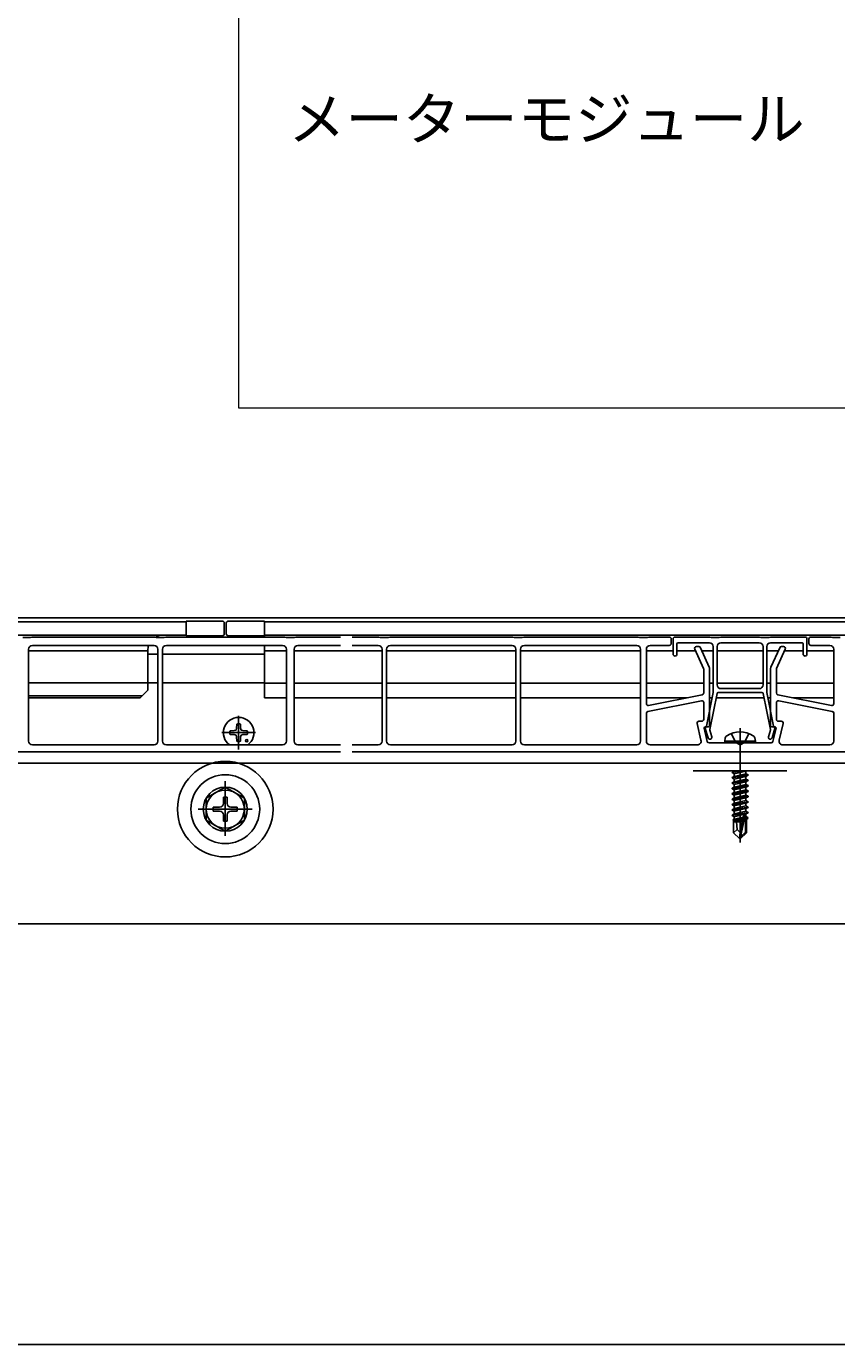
# Model space of a CAD drawing. Units: millimetres, scale not verified. Extents: x -875 to 875, y -1304 to 1298.
# Drawn here: x -335.5 to -123.7, y -886 to -541.3 of the extents above; entities that cross this region are included whole.
import ezdxf
from ezdxf.enums import TextEntityAlignment as Align

# ---------------------------------------------------------------- set-up
doc = ezdxf.new("R2010")
doc.units = ezdxf.units.MM
doc.header["$LTSCALE"] = 8
doc.layers.add('0-1_TABLE1', color=7, linetype='Continuous', lineweight=18)
doc.layers.add('0-4_YKK_12', color=2, linetype='Continuous')
doc.layers.add('0-5_YKK_13', color=4, linetype='Continuous')
doc.styles.add('ＭＳ ゴシック', font='')
doc.styles.get('ＭＳ ゴシック').set_extended_font_data('MS Gothic')

msp = doc.modelspace()

# ---------------------------------------------------------------- linework, layer by layer
at = {"layer": '0-1_TABLE1'}
for p, q in [((-280, -311.1), (-280, -641.1)), ((-280, -641.1), (210, -641.1))]:
    msp.add_line(p, q, dxfattribs=at)
at = {"layer": '0-4_YKK_12'}
for p, q in [((-293.75, -696.992), (-570.5, -696.992)), ((-293.75, -696.992), (-570.5, -696.992)), ((-293.75, -696.992), (-293.75, -700.492)), ((-293.75, -696.992), (-293.75, -698.192)), ((-273.25, -696.992), (-11.25, -696.992)), ((-273.25, -696.992), (-273.25, -700.992)), ((-299.75, -700.492), (-564.5, -700.492)), ((-299.75, -700.492), (-293.75, -700.492)), ((-273.25, -700.492), (-11.25, -700.492)), ((-303.75, -704.592), (-334.9, -704.592)), ((-303.75, -704.592), (-307.7, -704.592)), ((-303.75, -704.492), (-303.75, -714.863)), ((-301.1, -705.492), (-303.75, -705.492)), ((-273.25, -705.492), (-299.9, -705.492)), ((-273.25, -703.192), (-273.25, -716.863)), ((-273.25, -704.592), (-267.5, -704.592)), ((-265.5, -704.592), (-242.5, -704.592)), ((-241.3, -704.592), (-207.5, -704.592)), ((-206.3, -704.592), (-174.9, -704.592)), ((-173.4, -704.592), (-166.4, -704.592)), ((-165.4, -704.592), (-160.548, -704.592)), ((-158.9, -704.592), (-155.9, -704.592)), ((-154.9, -704.592), (-142.9, -704.592)), ((-141.9, -704.592), (-138.899, -704.592)), ((-137.252, -704.592), (-132.4, -704.592)), ((-131.4, -704.592), (-124.4, -704.592)), ((-303.75, -712.943), (-334.9, -712.943)), ((-303.75, -712.943), (-307.7, -712.943)), ((-301.1, -712.992), (-303.75, -712.992)), ((-273.25, -712.992), (-299.9, -712.992)), ((-273.25, -713.064), (-267.5, -713.064)), ((-265.5, -713.064), (-242.5, -713.064)), ((-241.3, -713.064), (-207.5, -713.064)), ((-206.3, -713.064), (-174.9, -713.064)), ((-173.4, -713.064), (-158.4, -713.064)), ((-156.9, -713.064), (-155.9, -713.064)), ((-154.9, -713.064), (-142.9, -713.064)), ((-141.9, -713.064), (-140.9, -713.064)), ((-139.4, -713.064), (-124.4, -713.064)), ((-305.25, -716.363), (-334.9, -716.363)), ((-334.9, -716.863), (-305.75, -716.863)), ((-305.25, -716.363), (-307.7, -716.363)), ((-307.7, -716.863), (-305.75, -716.863)), ((-303.75, -714.863), (-305.75, -716.863)), ((-273.25, -716.863), (-267.5, -716.863)), ((-265.5, -716.863), (-242.5, -716.863)), ((-241.3, -716.863), (-207.5, -716.863)), ((-206.3, -716.863), (-174.9, -716.863)), ((-173.4, -716.863), (-162.757, -716.863)), ((-156.9, -716.863), (-156.174, -716.863)), ((-155.154, -716.863), (-142.646, -716.863)), ((-141.626, -716.863), (-140.9, -716.863)), ((-135.043, -716.863), (-124.4, -716.863)), ((-501, -733.992), (-46, -733.992)), ((-161.15, -735.992), (-136.651, -735.992))]:
    msp.add_line(p, q, dxfattribs=at)
for points in [[(470.718, -695.992), (-577, -695.992), (-577, -696.842)], [(-501, -730.992), (-501, -775.992), (-46, -775.992)], [(-577, -885.992), (509, -885.992), (509, -835.992)]]:
    msp.add_lwpolyline(points, dxfattribs=at)
msp.add_circle((-283.5, -745.992), 9, dxfattribs=at)
for start, end in [(90, 118.95502), (161.03443, 180)]:
    msp.add_arc((-299.75, -704.492), 4, start, end, dxfattribs=at)
at = {"layer": '0-5_YKK_13'}
for p, q in [((-284.25, -696.842), (-293.75, -696.842)), ((-293.75, -700.642), (-293.75, -696.842)), ((-283.75, -700.142), (-283.75, -697.342)), ((-283.25, -700.142), (-283.25, -697.342)), ((-282.75, -696.842), (-273.25, -696.842)), ((-273.25, -700.642), (-273.25, -696.842)), ((-334.573, -701.142), (-336.427, -701.142)), ((-334.07, -701.013), (-334.43, -701.121)), ((-302.073, -700.992), (-333.927, -700.992)), ((-301.57, -701.121), (-301.93, -701.013)), ((-299.573, -701.142), (-301.427, -701.142)), ((-299.07, -701.013), (-299.43, -701.121)), ((-268.073, -700.992), (-298.927, -700.992)), ((-293.75, -700.642), (-284.75, -700.642)), ((-284.75, -700.642), (-284.25, -700.642)), ((-282.25, -700.642), (-282.75, -700.642)), ((-273.25, -700.642), (-282.25, -700.642)), ((-267.57, -701.121), (-267.93, -701.013)), ((-265.573, -701.142), (-267.427, -701.142)), ((-265.07, -701.013), (-265.43, -701.121)), ((-253.35, -700.992), (-264.927, -700.992)), ((-243.473, -700.992), (-250.35, -700.992)), ((-242.97, -701.121), (-243.33, -701.013)), ((-240.973, -701.142), (-242.827, -701.142)), ((-240.47, -701.013), (-240.83, -701.121)), ((-208.473, -700.992), (-240.327, -700.992)), ((-207.97, -701.121), (-208.33, -701.013)), ((-205.973, -701.142), (-207.827, -701.142)), ((-205.47, -701.013), (-205.83, -701.121)), ((-175.723, -700.992), (-205.327, -700.992)), ((-175.22, -701.121), (-175.58, -701.013)), ((-173.223, -701.142), (-175.077, -701.142)), ((-172.72, -701.013), (-173.08, -701.121)), ((-167.4, -700.992), (-172.577, -700.992)), ((-166.9, -702.692), (-166.9, -701.492)), ((-166.4, -705.492), (-166.4, -701.492)), ((-165.9, -700.992), (-156.973, -700.992)), ((-165.4, -702.792), (-165.4, -705.492)), ((-156.9, -702.492), (-165.1, -702.492)), ((-156.83, -701.013), (-156.47, -701.121)), ((-156.327, -701.142), (-154.473, -701.142)), ((-154.33, -701.121), (-153.97, -701.013)), ((-153.827, -700.992), (-143.973, -700.992)), ((-143.83, -701.013), (-143.47, -701.121)), ((-143.327, -701.142), (-141.473, -701.142)), ((-141.33, -701.121), (-140.97, -701.013)), ((-132.7, -702.492), (-140.9, -702.492)), ((-140.827, -700.992), (-131.9, -700.992)), ((-132.4, -705.492), (-132.4, -702.792)), ((-131.4, -701.492), (-131.4, -705.492)), ((-130.9, -701.492), (-130.9, -702.692)), ((-125.223, -700.992), (-130.4, -700.992)), ((-124.72, -701.121), (-125.08, -701.013)), ((-122.723, -701.142), (-124.577, -701.142)), ((-334.9, -704.192), (-334.9, -728.192)), ((-302.1, -703.192), (-333.9, -703.192)), ((-301.1, -728.192), (-301.1, -704.192)), ((-299.9, -704.192), (-299.9, -728.192)), ((-268.5, -703.192), (-298.9, -703.192)), ((-267.5, -728.192), (-267.5, -704.192)), ((-265.5, -728.192), (-265.5, -704.192)), ((-264.5, -703.192), (-253.35, -703.192)), ((-243.5, -703.192), (-250.35, -703.192)), ((-242.5, -728.192), (-242.5, -704.192)), ((-241.3, -704.192), (-241.3, -728.192)), ((-208.5, -703.192), (-240.3, -703.192)), ((-207.5, -728.192), (-207.5, -704.192)), ((-206.3, -704.192), (-206.3, -728.192)), ((-175.9, -703.192), (-205.3, -703.192)), ((-174.9, -728.192), (-174.9, -704.192)), ((-173.4, -718.382), (-173.4, -704.192)), ((-172.4, -703.192), (-167.4, -703.192)), ((-160.726, -704.199), (-158.445, -709.218)), ((-159.722, -703.492), (-160.271, -703.492)), ((-156.945, -708.893), (-159.267, -703.785)), ((-155.9, -715.462), (-155.9, -703.492)), ((-154.9, -703.492), (-154.9, -713.492)), ((-142.9, -713.492), (-142.9, -703.492)), ((-141.9, -703.492), (-141.9, -715.462)), ((-138.533, -703.785), (-140.855, -708.904)), ((-139.355, -709.229), (-137.073, -704.198)), ((-137.529, -703.492), (-138.078, -703.492)), ((-130.4, -703.192), (-125.4, -703.192)), ((-124.4, -704.192), (-124.4, -718.382)), ((-158.4, -709.425), (-158.4, -715.582)), ((-156.9, -724.192), (-156.9, -709.1)), ((-140.9, -709.111), (-140.9, -724.192)), ((-139.4, -715.582), (-139.4, -709.435)), ((-158.802, -716.072), (-172.802, -718.872)), ((-157.663, -724.309), (-155.906, -715.521)), ((-154.928, -715.733), (-156.821, -725.194)), ((-143.166, -715.492), (-154.634, -715.492)), ((-153.9, -714.492), (-143.9, -714.492)), ((-140.979, -725.194), (-142.872, -715.733)), ((-141.894, -715.521), (-140.137, -724.309)), ((-124.998, -718.872), (-138.998, -716.072)), ((-158.998, -717.641), (-172.998, -720.441)), ((-158.4, -722.492), (-158.4, -718.131)), ((-139.4, -718.131), (-139.4, -722.492)), ((-124.802, -720.441), (-138.802, -717.641)), ((-280.5, -723.747), (-280.519, -724.855)), ((-280, -730.392), (-280, -721.592)), ((-279.5, -723.747), (-279.481, -724.855)), ((-173.4, -720.931), (-173.4, -728.192)), ((-159.116, -727.96), (-160.152, -723.608)), ((-159.666, -722.992), (-158.9, -722.992)), ((-138.9, -722.992), (-138.134, -722.992)), ((-137.648, -723.608), (-138.684, -727.96)), ((-124.4, -728.192), (-124.4, -720.931)), ((-284.4, -725.992), (-275.6, -725.992)), ((-282.245, -725.492), (-281.137, -725.473)), ((-282.245, -726.492), (-281.137, -726.511)), ((-281.137, -725.473), (-280.62, -725.372)), ((-281.137, -726.511), (-280.62, -726.612)), ((-280.519, -724.855), (-280.62, -725.372)), ((-280.519, -727.129), (-280.62, -726.612)), ((-280.5, -728.237), (-280.519, -727.129)), ((-279.5, -728.237), (-279.481, -727.129)), ((-279.481, -724.855), (-279.38, -725.372)), ((-279.481, -727.129), (-279.38, -726.612)), ((-278.863, -725.473), (-279.38, -725.372)), ((-278.863, -726.511), (-279.38, -726.612)), ((-277.755, -725.492), (-278.863, -725.473)), ((-277.755, -726.492), (-278.863, -726.511)), ((-157.491, -728.308), (-158.312, -724.861)), ((-158.02, -724.492), (-157.2, -724.492)), ((-157.28, -727.33), (-157.986, -724.881)), ((-156.815, -725.336), (-156.32, -727.053)), ((-148.9, -724.792), (-148.9, -754.692)), ((-141.48, -727.053), (-140.985, -725.336)), ((-140.6, -724.492), (-139.78, -724.492)), ((-139.814, -724.881), (-140.52, -727.33)), ((-139.488, -724.861), (-140.309, -728.308)), ((-333.9, -729.192), (-302.1, -729.192)), ((-298.9, -729.192), (-268.5, -729.192)), ((-253.35, -729.192), (-264.5, -729.192)), ((-250.35, -729.192), (-243.5, -729.192)), ((-240.3, -729.192), (-208.5, -729.192)), ((-205.3, -729.192), (-175.9, -729.192)), ((-172.4, -729.192), (-160.089, -729.192)), ((-149.42, -728.692), (-157.005, -728.692)), ((-152.9, -728.192), (-152.759, -727.389)), ((-144.9, -728.192), (-152.9, -728.192)), ((-152.9, -728.192), (-152.812, -728.692)), ((-144.988, -728.692), (-152.812, -728.692)), ((-140.795, -728.692), (-148.38, -728.692)), ((-144.9, -728.192), (-145.041, -727.389)), ((-144.9, -728.192), (-144.988, -728.692)), ((-137.711, -729.192), (-125.4, -729.192)), ((-519.5, -730.992), (-253.35, -730.992)), ((-250.35, -730.992), (3.6, -730.992)), ((-148.3, -735.992), (-151, -736.442)), ((-151, -736.342), (-148.9, -735.992)), ((-151, -736.342), (-150.45, -736.024)), ((-151, -736.342), (-151, -736.442)), ((-151, -736.442), (-150.45, -736.759)), ((-151, -737.742), (-146.8, -737.042)), ((-146.8, -737.142), (-151, -737.842)), ((-151, -737.742), (-150.45, -737.424)), ((-150.306, -735.992), (-150.45, -736.024)), ((-150.45, -735.992), (-150.45, -736.024)), ((-147.35, -736.724), (-150.45, -737.424)), ((-150.45, -736.759), (-150.45, -737.424)), ((-147.35, -736.059), (-147.35, -736.724)), ((-146.8, -737.042), (-147.35, -736.724)), ((-147.35, -737.459), (-147.35, -738.124)), ((-146.8, -737.042), (-146.8, -737.142)), ((-283.5, -740.242), (-288.5, -743.129)), ((-283.5, -752.945), (-283.5, -738.66)), ((-283.5, -740.242), (-278.5, -743.129)), ((-151, -737.742), (-151, -737.842)), ((-151, -737.842), (-150.45, -738.159)), ((-146.8, -738.442), (-151, -739.142)), ((-151, -739.242), (-146.8, -738.542)), ((-151, -739.142), (-150.45, -738.824)), ((-151, -739.142), (-151, -739.242)), ((-151, -739.242), (-150.45, -739.559)), ((-146.8, -739.842), (-151, -740.542)), ((-151, -740.642), (-146.8, -739.942)), ((-151, -740.542), (-150.45, -740.224)), ((-151, -740.542), (-151, -740.642)), ((-151, -740.642), (-150.45, -740.959)), ((-147.35, -738.124), (-150.45, -738.824)), ((-150.45, -738.159), (-150.45, -738.824)), ((-150.45, -739.559), (-147.35, -738.859)), ((-147.35, -739.524), (-150.45, -740.224)), ((-150.45, -739.559), (-150.45, -740.224)), ((-150.45, -740.959), (-147.35, -740.259)), ((-147.35, -740.924), (-150.45, -741.624)), ((-150.45, -740.959), (-150.45, -741.624)), ((-146.8, -738.442), (-147.35, -738.124)), ((-146.8, -738.542), (-147.35, -738.859)), ((-147.35, -738.859), (-147.35, -739.524)), ((-146.8, -739.842), (-147.35, -739.524)), ((-146.8, -739.942), (-147.35, -740.259)), ((-147.35, -740.259), (-147.35, -740.924)), ((-146.8, -741.242), (-147.35, -740.924)), ((-146.8, -738.442), (-146.8, -738.542)), ((-146.8, -739.842), (-146.8, -739.942)), ((-288.5, -743.129), (-288.5, -748.855)), ((-284, -742.842), (-284, -744.492)), ((-283, -742.842), (-284, -742.842)), ((-283, -742.842), (-283, -744.492)), ((-278.5, -748.855), (-278.5, -743.129)), ((-146.8, -741.242), (-151, -741.942)), ((-151, -742.042), (-146.8, -741.342)), ((-151, -741.942), (-150.45, -741.624)), ((-151, -741.942), (-151, -742.042)), ((-151, -742.042), (-150.45, -742.359)), ((-146.8, -742.642), (-151, -743.342)), ((-151, -743.442), (-146.8, -742.742)), ((-151, -743.342), (-150.45, -743.024)), ((-151, -743.342), (-151, -743.442)), ((-151, -743.442), (-150.45, -743.759)), ((-146.8, -744.042), (-151, -744.742)), ((-151, -744.842), (-146.8, -744.142)), ((-151, -744.742), (-150.45, -744.424)), ((-150.45, -742.359), (-147.35, -741.659)), ((-147.35, -742.324), (-150.45, -743.024)), ((-150.45, -742.359), (-150.45, -743.024)), ((-150.45, -743.759), (-147.35, -743.059)), ((-147.35, -743.724), (-150.45, -744.424)), ((-150.45, -743.759), (-150.45, -744.424)), ((-146.8, -741.342), (-147.35, -741.659)), ((-147.35, -741.659), (-147.35, -742.324)), ((-146.8, -742.642), (-147.35, -742.324)), ((-146.8, -742.742), (-147.35, -743.059)), ((-147.35, -743.059), (-147.35, -743.724)), ((-146.8, -744.042), (-147.35, -743.724)), ((-146.8, -744.142), (-147.35, -744.459)), ((-146.8, -741.242), (-146.8, -741.342)), ((-146.8, -742.642), (-146.8, -742.742)), ((-146.8, -744.042), (-146.8, -744.142)), ((-290.567, -745.992), (-276.506, -745.992)), ((-286.65, -745.492), (-285, -745.492)), ((-286.65, -745.492), (-286.65, -746.492)), ((-286.65, -746.492), (-285, -746.492)), ((-284, -747.492), (-284, -749.142)), ((-283, -747.492), (-283, -749.142)), ((-282, -745.492), (-280.35, -745.492)), ((-282, -746.492), (-280.35, -746.492)), ((-280.35, -746.492), (-280.35, -745.492)), ((-151, -744.742), (-151, -744.842)), ((-151, -744.842), (-150.45, -745.159)), ((-146.8, -745.442), (-151, -746.142)), ((-151, -746.242), (-146.8, -745.542)), ((-151, -746.142), (-150.45, -745.824)), ((-151, -746.142), (-151, -746.242)), ((-151, -746.242), (-150.45, -746.559)), ((-146.8, -746.842), (-151, -747.542)), ((-151, -747.642), (-146.8, -746.942)), ((-151, -747.542), (-150.45, -747.224)), ((-151, -747.542), (-151, -747.642)), ((-151, -747.642), (-150.45, -747.959)), ((-150.45, -745.159), (-147.35, -744.459)), ((-147.35, -745.124), (-150.45, -745.824)), ((-150.45, -745.159), (-150.45, -745.824)), ((-150.45, -746.559), (-147.35, -745.859)), ((-147.35, -746.524), (-150.45, -747.224)), ((-150.45, -746.559), (-150.45, -747.224)), ((-150.45, -747.959), (-147.35, -747.259)), ((-147.99, -747.685), (-148.9, -752.07)), ((-147.568, -747.569), (-148.75, -753.268)), ((-147.5, -747.74), (-147.5, -752.018)), ((-147.35, -744.459), (-147.35, -745.124)), ((-146.8, -745.442), (-147.35, -745.124)), ((-146.8, -745.542), (-147.35, -745.859)), ((-147.35, -745.859), (-147.35, -746.524)), ((-146.8, -746.842), (-147.35, -746.524)), ((-146.8, -746.942), (-147.35, -747.259)), ((-147.35, -747.259), (-147.35, -747.924)), ((-146.8, -745.442), (-146.8, -745.542)), ((-146.8, -746.842), (-146.8, -746.942)), ((-283.5, -751.742), (-288.5, -748.855)), ((-284, -749.142), (-283, -749.142)), ((-283.5, -751.742), (-278.5, -748.855)), ((-148.136, -748.388), (-150.8, -748.826)), ((-150.8, -748.826), (-150.45, -748.624)), ((-150.8, -748.826), (-150.6, -748.942)), ((-148.191, -748.65), (-150.6, -749.118)), ((-150.6, -748.942), (-150.6, -752.142)), ((-148.324, -749.292), (-150.6, -749.292)), ((-149.643, -751.339), (-150.6, -752.142)), ((-150.45, -747.959), (-150.45, -748.624)), ((-148.074, -748.088), (-150.45, -748.624)), ((-148.234, -748.859), (-150.151, -749.292)), ((-147.35, -747.924), (-147.5, -747.958)), ((-146.9, -748.184), (-147.5, -748.283)), ((-146.9, -748.4), (-147.5, -748.516)), ((-147.2, -749.292), (-147.5, -749.292)), ((-146.9, -748.184), (-147.35, -747.924)), ((-146.9, -748.4), (-147.2, -748.573)), ((-147.2, -748.573), (-147.2, -752.142)), ((-146.9, -748.184), (-146.9, -748.4)), ((-149.05, -753.692), (-150.6, -752.142)), ((-148.9, -752.07), (-149.05, -753.692)), ((-149.05, -753.692), (-148.75, -753.692)), ((-148.9, -752.07), (-148.9, -753.692)), ((-147.5, -752.018), (-148.75, -753.268)), ((-148.75, -753.692), (-147.2, -752.142)), ((-148.75, -753.268), (-148.75, -753.692)), ((-147.2, -752.142), (-147.5, -752.018))]:
    msp.add_line(p, q, dxfattribs=at)
for points in [[(-143.9, -702.492), (-148.9, -702.492), (-153.9, -702.492)], [(-151.2, -726.212), (-150.045, -728.529), (-148.9, -729.138)], [(-146.6, -726.212), (-147.755, -728.529), (-148.9, -729.138)], [(-147.233, -735.992), (-147.35, -736.059), (-150.45, -736.759)], [(-146.8, -737.142), (-147.35, -737.459), (-150.45, -738.159)], [(-148.9, -752.07), (-149.643, -751.339), (-149.8, -749.292)], [(-146.9, -748.4), (-147.35, -748.659), (-147.5, -748.693)]]:
    msp.add_lwpolyline(points, dxfattribs=at)
for centre, radius in [((-277.879, -728.113), 0.3), ((-283.5, -745.992), 12.5), ((-283.5, -745.992), 5.75), ((-283.5, -745.992), 5)]:
    msp.add_circle(centre, radius, dxfattribs=at)
for centre, radius, start, end in [((-284.25, -697.342), 0.5, 0, 90), ((-282.75, -697.342), 0.5, 90, 180), ((-334.573, -700.642), 0.5, 270, 286.69924), ((-333.927, -701.492), 0.5, 90, 106.69924), ((-302.073, -701.492), 0.5, 73.30076, 90), ((-301.427, -700.642), 0.5, 253.30076, 270), ((-299.573, -700.642), 0.5, 270, 286.69924), ((-298.927, -701.492), 0.5, 90, 106.69924), ((-284.25, -700.142), 0.5, 270, 0), ((-282.75, -700.142), 0.5, 180, 270), ((-268.073, -701.492), 0.5, 73.30076, 90), ((-267.427, -700.642), 0.5, 253.30076, 270), ((-265.573, -700.642), 0.5, 270, 286.69924), ((-264.927, -701.492), 0.5, 90, 106.69924), ((-243.473, -701.492), 0.5, 73.30076, 90), ((-242.827, -700.642), 0.5, 253.30076, 270), ((-240.973, -700.642), 0.5, 270, 286.69924), ((-240.327, -701.492), 0.5, 90, 106.69924), ((-208.473, -701.492), 0.5, 73.30076, 90), ((-207.827, -700.642), 0.5, 253.30076, 270), ((-205.973, -700.642), 0.5, 270, 286.69924), ((-205.327, -701.492), 0.5, 90, 106.69924), ((-175.723, -701.492), 0.5, 73.30076, 90), ((-175.077, -700.642), 0.5, 253.30076, 270), ((-173.223, -700.642), 0.5, 270, 286.69924), ((-172.577, -701.492), 0.5, 90, 106.69924), ((-167.4, -701.492), 0.5, 0, 90), ((-167.4, -702.692), 0.5, 270, 0), ((-165.9, -701.492), 0.5, 90, 180), ((-165.1, -702.792), 0.3, 90, 180), ((-156.973, -701.492), 0.5, 73.30076, 90), ((-156.9, -703.492), 1, 0, 90), ((-156.327, -700.642), 0.5, 253.30076, 270), ((-153.9, -703.492), 1, 90, 180), ((-154.473, -700.642), 0.5, 270, 286.69924), ((-153.827, -701.492), 0.5, 90, 106.69924), ((-143.973, -701.492), 0.5, 73.30076, 90), ((-143.9, -703.492), 1, 0, 90), ((-143.327, -700.642), 0.5, 253.30076, 270), ((-140.9, -703.492), 1, 90, 180), ((-141.473, -700.642), 0.5, 270, 286.69924), ((-140.827, -701.492), 0.5, 90, 106.69924), ((-132.7, -702.792), 0.3, 0, 90), ((-131.9, -701.492), 0.5, 0, 90), ((-130.4, -701.492), 0.5, 90, 180), ((-130.4, -702.692), 0.5, 180, 270), ((-125.223, -701.492), 0.5, 73.30076, 90), ((-124.577, -700.642), 0.5, 253.30076, 270), ((-333.9, -704.192), 1, 90, 180), ((-302.1, -704.192), 1, 0, 90), ((-298.9, -704.192), 1, 90, 180), ((-268.5, -704.192), 1, 0, 90), ((-264.5, -704.192), 1, 90, 180), ((-243.5, -704.192), 1, 0, 90), ((-240.3, -704.192), 1, 90, 180), ((-208.5, -704.192), 1, 0, 90), ((-205.3, -704.192), 1, 90, 180), ((-175.9, -704.192), 1, 360, 90), ((-172.4, -704.192), 1, 90, 180), ((-165.9, -705.492), 0.5, 180, 270), ((-165.9, -705.492), 0.5, 270, 0), ((-160.271, -703.992), 0.5, 90, 204.44395), ((-159.722, -703.992), 0.5, 24.44395, 90), ((-138.078, -703.992), 0.5, 90, 155.5983), ((-137.529, -703.992), 0.5, 335.5983, 90), ((-131.9, -705.492), 0.5, 180, 270), ((-131.9, -705.492), 0.5, 270, 0), ((-125.4, -704.192), 1, 0, 90), ((-158.9, -709.425), 0.5, 0, 24.44395), ((-157.4, -709.1), 0.5, 0, 24.44395), ((-140.4, -709.111), 0.5, 155.5983, 180), ((-138.9, -709.435), 0.5, 155.5983, 180), ((-158.9, -715.582), 0.5, 281.30993, 0), ((-156.2, -715.462), 0.3, 348.69007, 0), ((-154.634, -715.792), 0.3, 90, 168.69007), ((-153.9, -713.492), 1, 180, 270), ((-143.9, -713.492), 1, 270, 0), ((-143.166, -715.792), 0.3, 11.30993, 90), ((-141.6, -715.462), 0.3, 180, 191.30993), ((-138.9, -715.582), 0.5, 180, 258.69007), ((-172.9, -718.382), 0.5, 180, 281.30993), ((-158.9, -718.131), 0.5, 0, 101.30993), ((-138.9, -718.131), 0.5, 78.69007, 180), ((-124.9, -718.382), 0.5, 258.69007, 0), ((-280, -725.992), 4, 306.8699, 233.1301), ((-280, -725.992), 2.3, 77.44414, 102.55586), ((-172.9, -720.931), 0.5, 101.30993, 180), ((-159.666, -723.492), 0.5, 90, 193.3925), ((-158.9, -722.492), 0.5, 270, 0), ((-138.9, -722.492), 0.5, 180, 270), ((-138.134, -723.492), 0.5, 346.6075, 90), ((-124.9, -720.931), 0.5, 0, 78.69007), ((-280, -725.992), 2.3, 167.44414, 192.55586), ((-280, -725.992), 2.3, 347.44414, 12.55586), ((-158.02, -724.792), 0.3, 90, 193.3925), ((-157.7, -724.792), 0.3, 114.827, 197.33887), ((-157.958, -724.25), 0.3, 296.01796, 348.69007), ((-156.8, -727.192), 0.5, 196.079, 16.079), ((-157.2, -724.192), 0.3, 270, 0), ((-156.526, -725.253), 0.3, 168.69007, 196.079), ((-151.872, -727.546), 0.9, 122.05588, 170), ((-148.9, -732.292), 6.5, 57.94412, 122.05588), ((-145.928, -727.546), 0.9, 10, 57.94412), ((-141, -727.192), 0.5, 163.921, 343.921), ((-141.274, -725.253), 0.3, 343.921, 11.30993), ((-140.6, -724.192), 0.3, 180, 270), ((-139.842, -724.25), 0.3, 191.30993, 243.98204), ((-140.1, -724.792), 0.3, 342.66113, 65.173), ((-139.78, -724.792), 0.3, 346.6075, 90), ((-333.9, -728.192), 1, 180, 270), ((-302.1, -728.192), 1, 270, 0), ((-298.9, -728.192), 1, 180, 270), ((-280, -725.992), 2.3, 257.44414, 282.55586), ((-268.5, -728.192), 1, 270, 0), ((-264.5, -728.192), 1, 180, 270), ((-243.5, -728.192), 1, 270, 0), ((-240.3, -728.192), 1, 180, 270), ((-208.5, -728.192), 1, 270, 0), ((-205.3, -728.192), 1, 180, 270), ((-175.9, -728.192), 1, 270, 360), ((-172.4, -728.192), 1, 180, 270), ((-160.089, -728.192), 1, 270, 13.3925), ((-157.005, -728.192), 0.5, 193.3925, 270), ((-149.42, -728.992), 0.3, 30, 90), ((-148.9, -728.692), 0.3, 210, 330), ((-148.38, -728.992), 0.3, 90, 150), ((-140.795, -728.192), 0.5, 270, 346.6075), ((-137.711, -728.192), 1, 166.6075, 270), ((-125.4, -728.192), 1, 270, 0), ((-285, -744.492), 1, 270, 0), ((-285, -747.492), 1, 0, 90), ((-282, -744.492), 1, 180, 270), ((-282, -747.492), 1, 90, 180), ((-147.748, -747.74), 0.248, 0, 167.19096)]:
    msp.add_arc(centre, radius, start, end, dxfattribs=at)

# ---------------------------------------------------------------- texts
at = {"layer": '0-1_TABLE1', "style": 'ＭＳ ゴシック'}
msp.add_text('メーターモジュール', height=11, dxfattribs=at).set_placement((-267.06, -574.324), align=Align.BOTTOM_LEFT)

doc.saveas('drawing.dxf')
